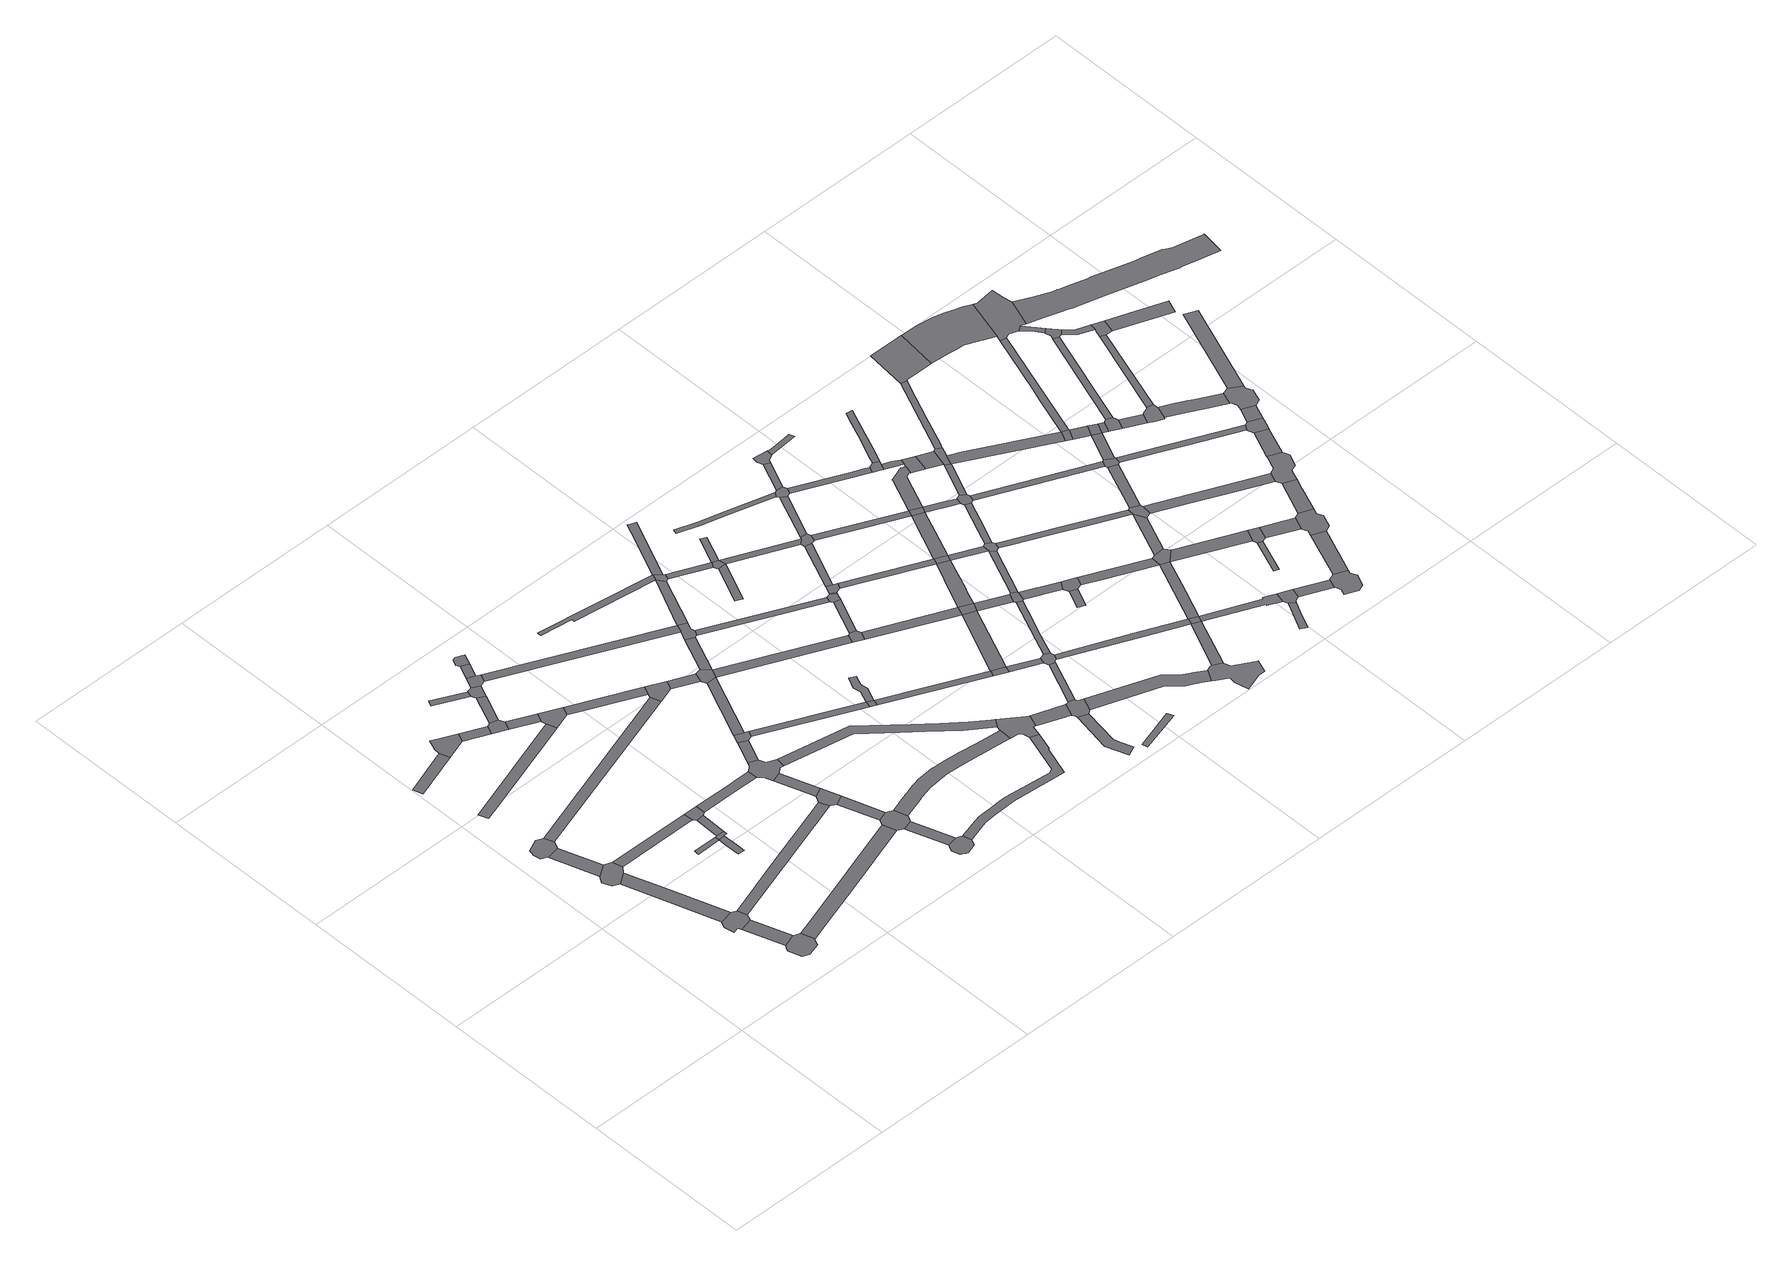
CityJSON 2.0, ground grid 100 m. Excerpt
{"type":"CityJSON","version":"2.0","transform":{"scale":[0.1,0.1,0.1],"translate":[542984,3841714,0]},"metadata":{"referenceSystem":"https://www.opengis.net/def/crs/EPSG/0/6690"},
"CityObjects":{
"road1":{"type":"Road","attributes":{"RoadStructureAttribute.sectionType":"1"},"geometry":[{"type":"MultiSurface","lod":"1","boundaries":[[[0,1,2,3]]]}]},
"road2":{"type":"Road","geometry":[{"type":"MultiSurface","lod":"1","boundaries":[[[4,5,6,7,8,9,10,11,1,0,12,13]]]}]},
"road3":{"type":"Road","geometry":[{"type":"MultiSurface","lod":"1","boundaries":[[[3,2,14,15,16,17,18,19,20]]]}]},
"road4":{"type":"Road","attributes":{"RoadStructureAttribute.sectionType":"1"},"geometry":[{"type":"MultiSurface","lod":"1","boundaries":[[[21,18,17,22,23,24]]]}]},
"road5":{"type":"Road","geometry":[{"type":"MultiSurface","lod":"1","boundaries":[[[24,23,25,26,27,28,29,30,31,32]]]}]},
"road6":{"type":"Road","attributes":{"RoadStructureAttribute.sectionType":"1"},"geometry":[{"type":"MultiSurface","lod":"1","boundaries":[[[30,29,33,34]]]}]},
"road7":{"type":"Road","geometry":[{"type":"MultiSurface","lod":"1","boundaries":[[[35,36,34,33,37,38,39,40,41,42,43,44,45,46,47,48]]]}]},
"road8":{"type":"Road","attributes":{"RoadStructureAttribute.sectionType":"1"},"geometry":[{"type":"MultiSurface","lod":"1","boundaries":[[[49,50,51,52]]]}]},
"road9":{"type":"Road","attributes":{"RoadStructureAttribute.sectionType":"1"},"geometry":[{"type":"MultiSurface","lod":"1","boundaries":[[[20,19,53,54]]]}]},
"road10":{"type":"Road","attributes":{"RoadStructureAttribute.sectionType":"1"},"geometry":[{"type":"MultiSurface","lod":"1","boundaries":[[[55,56,57,58,59,60,61,62]]]}]},
"road11":{"type":"Road","attributes":{"RoadStructureAttribute.sectionType":"1"},"geometry":[{"type":"MultiSurface","lod":"1","boundaries":[[[63,64,65,66,67,68]]]}]},
"road12":{"type":"Road","geometry":[{"type":"MultiSurface","lod":"1","boundaries":[[[69,70,71,72,73,49,52,74,75]]]}]},
"road13":{"type":"Road","geometry":[{"type":"MultiSurface","lod":"1","boundaries":[[[76,77,78,79,80,81,82,83,68]]]}]},
"road14":{"type":"Road","geometry":[{"type":"MultiSurface","lod":"1","boundaries":[[[84,63,68,83,85,86,87]]]}]},
"road15":{"type":"Road","attributes":{"RoadStructureAttribute.sectionType":"1"},"geometry":[{"type":"MultiSurface","lod":"1","boundaries":[[[88,89,32,31,90,91]]]}]},
"road16":{"type":"Road","attributes":{"RoadStructureAttribute.sectionType":"1"},"geometry":[{"type":"MultiSurface","lod":"1","boundaries":[[[92,93,48,47,94,95,96]]]}]},
"road17":{"type":"Road","attributes":{"RoadStructureAttribute.sectionType":"1"},"geometry":[{"type":"MultiSurface","lod":"1","boundaries":[[[75,74,97,98]]]}]},
"road18":{"type":"Road","attributes":{"RoadStructureAttribute.sectionType":"1"},"geometry":[{"type":"MultiSurface","lod":"1","boundaries":[[[99,100,101,84,87]]]}]},
"road19":{"type":"Road","geometry":[{"type":"MultiSurface","lod":"1","boundaries":[[[54,53,100,99,102,103]]]}]},
"road20":{"type":"Road","attributes":{"RoadStructureAttribute.sectionType":"1"},"geometry":[{"type":"MultiSurface","lod":"1","boundaries":[[[104,13,12,105]]]}]},
"road21":{"type":"Road","geometry":[{"type":"MultiSurface","lod":"1","boundaries":[[[106,98,97,107,108,109]]]}]},
"road22":{"type":"Road","geometry":[{"type":"MultiSurface","lod":"1","boundaries":[[[110,111,112,113,114,115]]]}]},
"road23":{"type":"Road","attributes":{"RoadStructureAttribute.sectionType":"1"},"geometry":[{"type":"MultiSurface","lod":"1","boundaries":[[[116,106,109,117]]]}]},
"road24":{"type":"Road","attributes":{"RoadStructureAttribute.sectionType":"1"},"geometry":[{"type":"MultiSurface","lod":"1","boundaries":[[[108,107,118,119]]]}]},
"road25":{"type":"Road","attributes":{"RoadStructureAttribute.sectionType":"1"},"geometry":[{"type":"MultiSurface","lod":"1","boundaries":[[[120,121,103,102,122,123,124]]]}]},
"road26":{"type":"Road","geometry":[{"type":"MultiSurface","lod":"1","boundaries":[[[125,126,115,114,116,117,127]]]}]},
"road27":{"type":"Road","geometry":[{"type":"MultiSurface","lod":"1","boundaries":[[[119,118,55,62,128,129]]]}]},
"road28":{"type":"Road","geometry":[{"type":"MultiSurface","lod":"1","boundaries":[[[130,125,127,131,132,133]]]}]},
"road29":{"type":"Road","attributes":{"RoadStructureAttribute.sectionType":"1"},"geometry":[{"type":"MultiSurface","lod":"1","boundaries":[[[134,130,133,135]]]}]},
"road30":{"type":"Road","geometry":[{"type":"MultiSurface","lod":"1","boundaries":[[[136,137,138,134,135,139]]]}]},
"road31":{"type":"Road","geometry":[{"type":"MultiSurface","lod":"1","boundaries":[[[140,141,88,91,142,143,144,145]]]}]},
"road32":{"type":"Road","attributes":{"RoadStructureAttribute.sectionType":"1"},"geometry":[{"type":"MultiSurface","lod":"1","boundaries":[[[146,147,148,149,141,140]]]}]},
"road33":{"type":"Road","attributes":{"RoadStructureAttribute.sectionType":"1"},"geometry":[{"type":"MultiSurface","lod":"1","boundaries":[[[145,144,150,151]]]}]},
"road34":{"type":"Road","geometry":[{"type":"MultiSurface","lod":"1","boundaries":[[[152,151,150,153,92,96,154,155,156,157,158,159]]]}]},
"road35":{"type":"Road","attributes":{"RoadStructureAttribute.sectionType":"1"},"geometry":[{"type":"MultiSurface","lod":"1","boundaries":[[[156,155,160,161]]]}]},
"road36":{"type":"Road","geometry":[{"type":"MultiSurface","lod":"1","boundaries":[[[162,163,161,160,164,165,166,167,168,169,170,171,172,173,174,175]]]}]},
"road37":{"type":"Road","geometry":[{"type":"MultiSurface","lod":"1","boundaries":[[[176,177,124,123,178,148,147,179,180,181,182,183,184,185,186,187]]]}]},
"road38":{"type":"Road","attributes":{"RoadStructureAttribute.sectionType":"1"},"geometry":[{"type":"MultiSurface","lod":"1","boundaries":[[[129,128,188,189]]]}]},
"road39":{"type":"Road","attributes":{"RoadStructureAttribute.sectionType":"1"},"geometry":[{"type":"MultiSurface","lod":"1","boundaries":[[[190,176,187,191]]]}]},
"road40":{"type":"Road","geometry":[{"type":"MultiSurface","lod":"1","boundaries":[[[192,190,191,193,194,195,196,197,198]]]}]},
"road41":{"type":"Road","geometry":[{"type":"MultiSurface","lod":"1","boundaries":[[[189,188,104,105,199,200]]]}]},
"road42":{"type":"Road","attributes":{"RoadStructureAttribute.sectionType":"1"},"geometry":[{"type":"MultiSurface","lod":"1","boundaries":[[[132,131,201,202]]]}]},
"road43":{"type":"Road","attributes":{"RoadStructureAttribute.sectionType":"1"},"geometry":[{"type":"MultiSurface","lod":"1","boundaries":[[[203,204,192,198]]]}]},
"road44":{"type":"Road","attributes":{"RoadStructureAttribute.sectionType":"1"},"geometry":[{"type":"MultiSurface","lod":"1","boundaries":[[[200,199,205,206]]]}]},
"road45":{"type":"Road","attributes":{"RoadStructureAttribute.sectionType":"1"},"geometry":[{"type":"MultiSurface","lod":"1","boundaries":[[[196,195,207,208]]]}]},
"road46":{"type":"Road","attributes":{"RoadStructureAttribute.sectionType":"1"},"geometry":[{"type":"MultiSurface","lod":"1","boundaries":[[[209,210,211,212,213,214,215,216,217,218,219,220,221,222,223,159,158,224,225,226,227,228,229,230,231,232,233,234,235,236,237,238]]]}]},
"road47":{"type":"Road","geometry":[{"type":"MultiSurface","lod":"1","boundaries":[[[239,206,205,204,203,240]]]}]},
"road48":{"type":"Road","attributes":{"RoadStructureAttribute.sectionType":"1"},"geometry":[{"type":"MultiSurface","lod":"1","boundaries":[[[241,242,243,244,245,183,182,246,247,248,249,250,251,252,253]]]}]},
"road49":{"type":"Road","attributes":{"RoadStructureAttribute.sectionType":"1"},"geometry":[{"type":"MultiSurface","lod":"1","boundaries":[[[254,255,256,257,258,259,260,261,262,263,264,265,175,174,266,267,268,269,270,271,272,273,274,275,276]]]}]},
"road50":{"type":"Road","attributes":{"RoadStructureAttribute.sectionType":"1"},"geometry":[{"type":"MultiSurface","lod":"1","boundaries":[[[277,239,240,278]]]}]},
"road51":{"type":"Road","attributes":{"RoadStructureAttribute.sectionType":"1"},"geometry":[{"type":"MultiSurface","lod":"1","boundaries":[[[279,280,281,282,283,284,285,286]]]}]},
"road52":{"type":"Road","geometry":[{"type":"MultiSurface","lod":"1","boundaries":[[[202,201,277,278,287,288,289,290,291]]]}]},
"road53":{"type":"Road","geometry":[{"type":"MultiSurface","lod":"1","boundaries":[[[208,207,292,293]]]}]},
"road54":{"type":"Road","geometry":[{"type":"MultiSurface","lod":"1","boundaries":[[[294,295,296,297,298,299,208,293]]]}]},
"road55":{"type":"Road","attributes":{"RoadStructureAttribute.sectionType":"1"},"geometry":[{"type":"MultiSurface","lod":"1","boundaries":[[[240,203,300,301]]]}]},
"road56":{"type":"Road","attributes":{"RoadStructureAttribute.sectionType":"1"},"geometry":[{"type":"MultiSurface","lod":"1","boundaries":[[[285,202,291,302]]]}]},
"road57":{"type":"Road","geometry":[{"type":"MultiSurface","lod":"1","boundaries":[[[303,253,252,238,237,304,305,306,254,276,307,308,309,310]]]}]},
"road58":{"type":"Road","attributes":{"RoadStructureAttribute.sectionType":"1"},"geometry":[{"type":"MultiSurface","lod":"1","boundaries":[[[311,293,292,312,313,314]]]}]},
"road59":{"type":"Road","geometry":[{"type":"MultiSurface","lod":"1","boundaries":[[[286,285,302,315,316,317,318]]]}]},
"road60":{"type":"Road","attributes":{"RoadStructureAttribute.sectionType":"1"},"geometry":[{"type":"MultiSurface","lod":"1","boundaries":[[[289,288,319,320]]]}]},
"road61":{"type":"Road","attributes":{"RoadStructureAttribute.sectionType":"1"},"geometry":[{"type":"MultiSurface","lod":"1","boundaries":[[[321,310,309,322,323,324,325]]]}]},
"road62":{"type":"Road","attributes":{"RoadStructureAttribute.sectionType":"1"},"geometry":[{"type":"MultiSurface","lod":"1","boundaries":[[[326,327,328,329,330,331,332,333]]]}]},
"road63":{"type":"Road","geometry":[{"type":"MultiSurface","lod":"1","boundaries":[[[334,335,301,300,336,337,338,339]]]}]},
"road64":{"type":"Road","attributes":{"RoadStructureAttribute.sectionType":"1"},"geometry":[{"type":"MultiSurface","lod":"1","boundaries":[[[340,317,316,341,342]]]}]},
"road65":{"type":"Road","attributes":{"RoadStructureAttribute.sectionType":"1"},"geometry":[{"type":"MultiSurface","lod":"1","boundaries":[[[343,344,345,346]]]}]},
"road66":{"type":"Road","attributes":{"RoadStructureAttribute.sectionType":"1"},"geometry":[{"type":"MultiSurface","lod":"1","boundaries":[[[347,348,349,286,318,350,351]]]}]},
"road67":{"type":"Road","attributes":{"RoadStructureAttribute.sectionType":"1"},"geometry":[{"type":"MultiSurface","lod":"1","boundaries":[[[352,334,339,353]]]}]},
"road68":{"type":"Road","geometry":[{"type":"MultiSurface","lod":"1","boundaries":[[[354,355,325,324,356,357,326,333,358,359,360,361,362,363]]]}]},
"road69":{"type":"Road","geometry":[{"type":"MultiSurface","lod":"1","boundaries":[[[342,341,343,346,364]]]}]},
"road70":{"type":"Road","geometry":[{"type":"MultiSurface","lod":"1","boundaries":[[[314,313,365,366]]]}]},
"road71":{"type":"Road","attributes":{"RoadStructureAttribute.sectionType":"1"},"geometry":[{"type":"MultiSurface","lod":"1","boundaries":[[[367,368,369,370,371,372]]]}]},
"road72":{"type":"Road","geometry":[{"type":"MultiSurface","lod":"1","boundaries":[[[373,374,342,364]]]}]},
"road73":{"type":"Road","geometry":[{"type":"MultiSurface","lod":"1","boundaries":[[[375,376,320,319,377,378,352,353,379,380]]]}]},
"road74":{"type":"Road","attributes":{"RoadStructureAttribute.sectionType":"1"},"geometry":[{"type":"MultiSurface","lod":"1","boundaries":[[[381,375,380,382]]]}]},
"road75":{"type":"Road","attributes":{"RoadStructureAttribute.sectionType":"1"},"geometry":[{"type":"MultiSurface","lod":"1","boundaries":[[[337,336,383,384]]]}]},
"road76":{"type":"Road","attributes":{"RoadStructureAttribute.sectionType":"1"},"geometry":[{"type":"MultiSurface","lod":"1","boundaries":[[[385,354,363,386,387]]]}]},
"road77":{"type":"Road","attributes":{"RoadStructureAttribute.sectionType":"1"},"geometry":[{"type":"MultiSurface","lod":"1","boundaries":[[[366,365,388,389]]]}]},
"road78":{"type":"Road","geometry":[{"type":"MultiSurface","lod":"1","boundaries":[[[390,391,392,381,382,393,394,395]]]}]},
"road79":{"type":"Road","attributes":{"RoadStructureAttribute.sectionType":"1"},"geometry":[{"type":"MultiSurface","lod":"1","boundaries":[[[383,396,314,366,397,398]]]}]},
"road80":{"type":"Road","attributes":{"RoadStructureAttribute.sectionType":"1"},"geometry":[{"type":"MultiSurface","lod":"1","boundaries":[[[364,346,399,400]]]}]},
"road81":{"type":"Road","geometry":[{"type":"MultiSurface","lod":"1","boundaries":[[[401,389,388,385,387,402,403,404,405,406]]]}]},
"road82":{"type":"Road","attributes":{"RoadStructureAttribute.sectionType":"1"},"geometry":[{"type":"MultiSurface","lod":"1","boundaries":[[[407,390,395,408]]]}]},
"road83":{"type":"Road","attributes":{"RoadStructureAttribute.sectionType":"1"},"geometry":[{"type":"MultiSurface","lod":"1","boundaries":[[[409,410,411,412,360,359,413,414,415,416,417,418,419]]]}]},
"road84":{"type":"Road","geometry":[{"type":"MultiSurface","lod":"1","boundaries":[[[384,383,398,420]]]}]},
"road85":{"type":"Road","attributes":{"RoadStructureAttribute.sectionType":"1"},"geometry":[{"type":"MultiSurface","lod":"1","boundaries":[[[421,422,423,424,425,426,427,428]]]}]},
"road86":{"type":"Road","attributes":{"RoadStructureAttribute.sectionType":"1"},"geometry":[{"type":"MultiSurface","lod":"1","boundaries":[[[394,393,429,430,431]]]}]},
"road87":{"type":"Road","geometry":[{"type":"MultiSurface","lod":"1","boundaries":[[[432,400,399,433,434,407,408,435,436,437,438,439,440,441]]]}]},
"road88":{"type":"Road","attributes":{"RoadStructureAttribute.sectionType":"1"},"geometry":[{"type":"MultiSurface","lod":"1","boundaries":[[[442,443,401,406,444,445,446]]]}]},
"road89":{"type":"Road","attributes":{"RoadStructureAttribute.sectionType":"1"},"geometry":[{"type":"MultiSurface","lod":"1","boundaries":[[[420,398,447,448,449]]]}]},
"road90":{"type":"Road","attributes":{"RoadStructureAttribute.sectionType":"1"},"geometry":[{"type":"MultiSurface","lod":"1","boundaries":[[[450,451,452,384,420,453,454,455,456]]]}]},
"road91":{"type":"Road","attributes":{"RoadStructureAttribute.sectionType":"1"},"geometry":[{"type":"MultiSurface","lod":"1","boundaries":[[[457,458,432,441,459,460]]]}]},
"road92":{"type":"Road","attributes":{"RoadStructureAttribute.sectionType":"1"},"geometry":[{"type":"MultiSurface","lod":"1","boundaries":[[[461,462,404,403,463,464,465]]]}]},
"road93":{"type":"Road","geometry":[{"type":"MultiSurface","lod":"1","boundaries":[[[466,467,449,448,468,442,446,469,470,471]]]}]},
"road94":{"type":"Road","geometry":[{"type":"MultiSurface","lod":"1","boundaries":[[[431,430,450,456,472]]]}]},
"road95":{"type":"Road","attributes":{"RoadStructureAttribute.sectionType":"1"},"geometry":[{"type":"MultiSurface","lod":"1","boundaries":[[[473,438,437,474,475,476]]]}]},
"road96":{"type":"Road","geometry":[{"type":"MultiSurface","lod":"1","boundaries":[[[477,478,479,419,418,480,481,482,483,484,485,486,487,488,489,490]]]}]},
"road97":{"type":"Road","geometry":[{"type":"MultiSurface","lod":"1","boundaries":[[[491,428,427,457,460,492,493,494,495]]]}]},
"road98":{"type":"Road","attributes":{"RoadStructureAttribute.sectionType":"1"},"geometry":[{"type":"MultiSurface","lod":"1","boundaries":[[[470,469,496,497]]]}]},
"road99":{"type":"Road","attributes":{"RoadStructureAttribute.sectionType":"1"},"geometry":[{"type":"MultiSurface","lod":"1","boundaries":[[[498,466,471,499]]]}]},
"road100":{"type":"Road","geometry":[{"type":"MultiSurface","lod":"1","boundaries":[[[500,501,502,503,504]]]}]},
"road101":{"type":"Road","attributes":{"RoadStructureAttribute.sectionType":"1"},"geometry":[{"type":"MultiSurface","lod":"1","boundaries":[[[472,456,498,505]]]}]},
"road102":{"type":"Road","attributes":{"RoadStructureAttribute.sectionType":"1"},"geometry":[{"type":"MultiSurface","lod":"1","boundaries":[[[506,491,495,507]]]}]},
"road103":{"type":"Road","attributes":{"RoadStructureAttribute.sectionType":"1"},"geometry":[{"type":"MultiSurface","lod":"1","boundaries":[[[508,431,472,509,510]]]}]},
"road104":{"type":"Road","attributes":{"RoadStructureAttribute.sectionType":"1"},"geometry":[{"type":"MultiSurface","lod":"1","boundaries":[[[464,477,490,511]]]}]},
"road105":{"type":"Road","geometry":[{"type":"MultiSurface","lod":"1","boundaries":[[[497,496,500,504,512,513]]]}]},
"road106":{"type":"Road","geometry":[{"type":"MultiSurface","lod":"1","boundaries":[[[514,515,516,517,506,507,518,519,520,521,522]]]}]},
"road107":{"type":"Road","geometry":[{"type":"MultiSurface","lod":"1","boundaries":[[[523,505,498,499,524,525,526]]]}]},
"road108":{"type":"Road","attributes":{"RoadStructureAttribute.sectionType":"1"},"geometry":[{"type":"MultiSurface","lod":"1","boundaries":[[[527,528,493,492,529,530]]]}]},
"road109":{"type":"Road","geometry":[{"type":"MultiSurface","lod":"1","boundaries":[[[476,475,531,508,510,532]]]}]},
"road110":{"type":"Road","geometry":[{"type":"MultiSurface","lod":"1","boundaries":[[[465,464,511,533]]]}]},
"road111":{"type":"Road","attributes":{"RoadStructureAttribute.sectionType":"1"},"geometry":[{"type":"MultiSurface","lod":"1","boundaries":[[[534,535,536,523,526,537,538]]]}]},
"road112":{"type":"Road","attributes":{"RoadStructureAttribute.sectionType":"1"},"geometry":[{"type":"MultiSurface","lod":"1","boundaries":[[[539,540,541,522,521,542,543]]]}]},
"road113":{"type":"Road","attributes":{"RoadStructureAttribute.sectionType":"1"},"geometry":[{"type":"MultiSurface","lod":"1","boundaries":[[[544,545,532,510,546,547,548]]]}]},
"road114":{"type":"Road","attributes":{"RoadStructureAttribute.sectionType":"1"},"geometry":[{"type":"MultiSurface","lod":"1","boundaries":[[[513,512,549,550,551,552]]]}]},
"road115":{"type":"Road","attributes":{"RoadStructureAttribute.sectionType":"1"},"geometry":[{"type":"MultiSurface","lod":"1","boundaries":[[[553,554,555,556,476,532,557,558,559,560]]]}]},
"road116":{"type":"Road","attributes":{"RoadStructureAttribute.sectionType":"1"},"geometry":[{"type":"MultiSurface","lod":"1","boundaries":[[[551,561,465,533,562,563,564,565]]]}]},
"road117":{"type":"Road","geometry":[{"type":"MultiSurface","lod":"1","boundaries":[[[566,530,529,567,568,569]]]}]},
"road118":{"type":"Road","attributes":{"RoadStructureAttribute.sectionType":"1"},"geometry":[{"type":"MultiSurface","lod":"1","boundaries":[[[511,570,571,572,573,574,575,576,577,533]]]}]},
"road119":{"type":"Road","geometry":[{"type":"MultiSurface","lod":"1","boundaries":[[[578,579,580,548,547,581,582,534,538,583,584,585,586,587,588,589]]]}]},
"road120":{"type":"Road","attributes":{"RoadStructureAttribute.sectionType":"1"},"geometry":[{"type":"MultiSurface","lod":"1","boundaries":[[[590,568,567,591,592,593]]]}]},
"road121":{"type":"Road","attributes":{"RoadStructureAttribute.sectionType":"1"},"geometry":[{"type":"MultiSurface","lod":"1","boundaries":[[[594,595,525,524,596,597,598,599,600,601]]]}]},
"road122":{"type":"Road","geometry":[{"type":"MultiSurface","lod":"1","boundaries":[[[593,592,560,559,602,603]]]}]},
"road123":{"type":"Road","geometry":[{"type":"MultiSurface","lod":"1","boundaries":[[[604,605,606,607,608,609]]]}]},
"road124":{"type":"Road","attributes":{"RoadStructureAttribute.sectionType":"1"},"geometry":[{"type":"MultiSurface","lod":"1","boundaries":[[[610,578,589,611,612]]]}]},
"road125":{"type":"Road","geometry":[{"type":"MultiSurface","lod":"1","boundaries":[[[613,614,615,552,551,565,616]]]}]},
"road126":{"type":"Road","attributes":{"RoadStructureAttribute.sectionType":"1"},"geometry":[{"type":"MultiSurface","lod":"1","boundaries":[[[617,618,619,620,621,566,569,622,623,624,625]]]}]},
"road127":{"type":"Road","attributes":{"RoadStructureAttribute.sectionType":"1"},"geometry":[{"type":"MultiSurface","lod":"1","boundaries":[[[603,602,626,627]]]}]},
"road128":{"type":"Road","geometry":[{"type":"MultiSurface","lod":"1","boundaries":[[[628,574,573,604,609,629,630,631]]]}]},
"road129":{"type":"Road","geometry":[{"type":"MultiSurface","lod":"1","boundaries":[[[632,633,627,626,610,612,634,635,636]]]}]},
"road130":{"type":"Road","attributes":{"RoadStructureAttribute.sectionType":"1"},"geometry":[{"type":"MultiSurface","lod":"1","boundaries":[[[600,615,614,637]]]}]},
"road131":{"type":"Road","attributes":{"RoadStructureAttribute.sectionType":"1"},"geometry":[{"type":"MultiSurface","lod":"1","boundaries":[[[586,585,638,639,640]]]}]},
"road132":{"type":"Road","attributes":{"RoadStructureAttribute.sectionType":"1"},"geometry":[{"type":"MultiSurface","lod":"1","boundaries":[[[631,630,641,642]]]}]},
"road133":{"type":"Road","attributes":{"RoadStructureAttribute.sectionType":"1"},"geometry":[{"type":"MultiSurface","lod":"1","boundaries":[[[643,644,645,616,565,646,647,648]]]}]},
"road134":{"type":"Road","geometry":[{"type":"MultiSurface","lod":"1","boundaries":[[[649,650,601,600,637,651,652,653,654,655]]]}]},
"road135":{"type":"Road","geometry":[{"type":"MultiSurface","lod":"1","boundaries":[[[656,657,658,659]]]}]},
"road136":{"type":"Road","attributes":{"RoadStructureAttribute.sectionType":"1"},"geometry":[{"type":"MultiSurface","lod":"1","boundaries":[[[660,661,662,632,636,663,664,665,666,667,668]]]}]},
"road137":{"type":"Road","attributes":{"RoadStructureAttribute.sectionType":"1"},"geometry":[{"type":"MultiSurface","lod":"1","boundaries":[[[669,670,671,634,612,672,673,674,675]]]}]},
"road138":{"type":"Road","geometry":[{"type":"MultiSurface","lod":"1","boundaries":[[[676,677,642,641,678,679,680,681,682,683,684,685,686,687,688,689,690]]]}]},
"road139":{"type":"Road","attributes":{"RoadStructureAttribute.sectionType":"1"},"geometry":[{"type":"MultiSurface","lod":"1","boundaries":[[[691,649,655,692]]]}]},
"road140":{"type":"Road","geometry":[{"type":"MultiSurface","lod":"1","boundaries":[[[648,647,656,659,693,694]]]}]},
"road141":{"type":"Road","attributes":{"RoadStructureAttribute.sectionType":"1"},"geometry":[{"type":"MultiSurface","lod":"1","boundaries":[[[695,676,690,696]]]}]},
"road142":{"type":"Road","geometry":[{"type":"MultiSurface","lod":"1","boundaries":[[[697,698,640,639,699,691,692,700,701,702,703]]]}]},
"road143":{"type":"Road","attributes":{"RoadStructureAttribute.sectionType":"1"},"geometry":[{"type":"MultiSurface","lod":"1","boundaries":[[[694,693,704,705]]]}]},
"road144":{"type":"Road","attributes":{"RoadStructureAttribute.sectionType":"1"},"geometry":[{"type":"MultiSurface","lod":"1","boundaries":[[[654,653,706,707,708,709,710]]]}]},
"road145":{"type":"Road","geometry":[{"type":"MultiSurface","lod":"1","boundaries":[[[675,674,711,712,713]]]}]},
"road146":{"type":"Road","attributes":{"RoadStructureAttribute.sectionType":"1"},"geometry":[{"type":"MultiSurface","lod":"1","boundaries":[[[714,697,703,715]]]}]},
"road147":{"type":"Road","attributes":{"RoadStructureAttribute.sectionType":"1"},"geometry":[{"type":"MultiSurface","lod":"1","boundaries":[[[712,711,714,716]]]}]},
"road148":{"type":"Road","geometry":[{"type":"MultiSurface","lod":"1","boundaries":[[[717,705,704,718,719,720,695,696,721,722,723,724,725]]]}]},
"road149":{"type":"Road","geometry":[{"type":"MultiSurface","lod":"1","boundaries":[[[726,727,660,668,728,729,730,731,732]]]}]},
"road150":{"type":"Road","geometry":[{"type":"MultiSurface","lod":"1","boundaries":[[[716,714,715,733]]]}]},
"road151":{"type":"Road","attributes":{"RoadStructureAttribute.sectionType":"1"},"geometry":[{"type":"MultiSurface","lod":"1","boundaries":[[[733,715,734,735]]]}]},
"road152":{"type":"Road","geometry":[{"type":"MultiSurface","lod":"1","boundaries":[[[736,737,735,734,738,739,740,741,742,743]]]}]},
"road153":{"type":"Road","attributes":{"RoadStructureAttribute.sectionType":"1"},"geometry":[{"type":"MultiSurface","lod":"1","boundaries":[[[744,745,717,725,746,747,748]]]}]},
"road154":{"type":"Road","attributes":{"RoadStructureAttribute.sectionType":"1"},"geometry":[{"type":"MultiSurface","lod":"1","boundaries":[[[702,701,749,750,751]]]}]},
"road155":{"type":"Road","attributes":{"RoadStructureAttribute.sectionType":"1"},"geometry":[{"type":"MultiSurface","lod":"1","boundaries":[[[752,753,754,675,713,755,756]]]}]},
"road156":{"type":"Road","attributes":{"RoadStructureAttribute.sectionType":"1"},"geometry":[{"type":"MultiSurface","lod":"1","boundaries":[[[741,740,757,758]]]}]},
"road157":{"type":"Road","geometry":[{"type":"MultiSurface","lod":"1","boundaries":[[[759,760,761,762,710,709,744,748,763,764,765,766,767,768,769]]]}]},
"road158":{"type":"Road","geometry":[{"type":"MultiSurface","lod":"1","boundaries":[[[770,771,772,758,757,773,774,775,776,777,778]]]}]},
"road159":{"type":"Road","attributes":{"RoadStructureAttribute.sectionType":"1"},"geometry":[{"type":"MultiSurface","lod":"1","boundaries":[[[779,780,781,782,783,784,785,786,787,788,789,732,731,790,791,792,793,794,795,796,797,798,799,800,801]]]}]},
"road160":{"type":"Road","attributes":{"RoadStructureAttribute.sectionType":"1"},"geometry":[{"type":"MultiSurface","lod":"1","boundaries":[[[802,736,743,803]]]}]},
"road161":{"type":"Road","attributes":{"RoadStructureAttribute.sectionType":"1"},"geometry":[{"type":"MultiSurface","lod":"1","boundaries":[[[804,759,769,805]]]}]},
"road162":{"type":"Road","attributes":{"RoadStructureAttribute.sectionType":"1"},"geometry":[{"type":"MultiSurface","lod":"1","boundaries":[[[806,807,808,776,775,809,810,811,812]]]}]},
"road163":{"type":"Road","geometry":[{"type":"MultiSurface","lod":"1","boundaries":[[[813,814,751,750,815,816,804,805,817,818]]]}]},
"road164":{"type":"Road","attributes":{"RoadStructureAttribute.sectionType":"1"},"geometry":[{"type":"MultiSurface","lod":"1","boundaries":[[[819,820,770,778,821,822]]]}]},
"road165":{"type":"Road","attributes":{"RoadStructureAttribute.sectionType":"1"},"geometry":[{"type":"MultiSurface","lod":"1","boundaries":[[[823,824,825,826,827]]]}]},
"road166":{"type":"Road","geometry":[{"type":"MultiSurface","lod":"1","boundaries":[[[828,829,801,800,752,756,830,831,824,823,832,833,834,835]]]}]},
"road167":{"type":"Road","attributes":{"RoadStructureAttribute.sectionType":"1"},"geometry":[{"type":"MultiSurface","lod":"1","boundaries":[[[836,813,818,837]]]}]},
"road168":{"type":"Road","geometry":[{"type":"MultiSurface","lod":"1","boundaries":[[[838,839,840,827,826,841,842,843,802,803,844,845,846,847]]]}]},
"road169":{"type":"Road","geometry":[{"type":"MultiSurface","lod":"1","boundaries":[[[848,812,811,849,850,851,836,837,852,853,854,855,856,857]]]}]},
"road170":{"type":"Road","attributes":{"RoadStructureAttribute.sectionType":"1"},"geometry":[{"type":"MultiSurface","lod":"1","boundaries":[[[858,847,846,859,860,861,862,863]]]}]},
"road171":{"type":"Road","geometry":[{"type":"MultiSurface","lod":"1","boundaries":[[[863,862,864,819,822,865,866]]]}]},
"road172":{"type":"Road","attributes":{"RoadStructureAttribute.sectionType":"1"},"geometry":[{"type":"MultiSurface","lod":"1","boundaries":[[[867,848,857,868]]]}]},
"road173":{"type":"Road","attributes":{"RoadStructureAttribute.sectionType":"1"},"geometry":[{"type":"MultiSurface","lod":"1","boundaries":[[[869,866,865,870,871]]]}]},
"road174":{"type":"Road","attributes":{"RoadStructureAttribute.sectionType":"1"},"geometry":[{"type":"MultiSurface","lod":"1","boundaries":[[[872,873,874,875,876,877,878,879,880,881,882,883,884,885,886,834,833,887,888,889,890,891,892,893,894,895,896,897,898,899,900,901]]]}]}
},
"vertices":[
[238,1561,0],[161,1546,0],[250,1274,0],[318,1320,0],
[199,1678,0],[126,1645,0],[123,1631,0],[118,1609,0],[126,1567,0],[152,1556,0],[156,1554,0],[158,1554,0],[257,1605,0],[235,1660,0],
[238,1255,0],[226,1235,0],[249,1184,0],[285,1166,0],[353,1212,0],[379,1246,0],[363,1301,0],
[435,965,0],[351,964,0],[462,625,0],[541,643,0],
[443,587,0],[456,528,0],[481,536,0],[492,532,0],[498,518,0],[574,537,0],[588,572,0],[571,628,0],
[574,285,0],[648,311,0],
[685,295,0],[662,305,0],[568,274,0],[555,249,0],[580,172,0],[609,161,0],[616,158,0],[616,156,0],[692,179,0],[692,180,0],[696,190,0],[708,216,0],[711,217,0],[688,294,0],
[282,2452,0],[7,2358,0],[25,2302,0],[301,2395,0],
[856,1245,0],[856,1300,0],
[807,2235,0],[118,2005,0],[138,1950,0],[289,2000,0],[331,2014,0],[378,2029,0],[425,2045,0],[826,2178,0],
[854,1079,0],[713,1078,0],[712,1063,0],[711,1048,0],[712,1048,0],[854,1050,0],
[386,2512,0],[308,2547,0],[294,2514,0],[294,2513,0],[285,2494,0],[421,2435,0],[444,2487,0],
[854,995,0],[854,969,0],[855,925,0],[855,912,0],[875,912,0],[895,912,0],[894,970,0],[893,1054,0],
[868,1079,0],[893,1057,0],[913,1057,0],[914,1079,0],
[1396,902,0],[933,751,0],[950,691,0],[1417,846,0],
[1510,567,0],[820,337,0],[845,261,0],[1103,346,0],[1534,490,0],
[562,2372,0],[586,2424,0],
[917,1230,0],[874,1227,0],[868,1085,0],
[937,1244,0],[937,1300,0],
[1309,2015,0],[1328,1957,0],
[608,2432,0],[646,2335,0],[669,2387,0],[656,2421,0],
[501,2758,0],[493,2740,0],[485,2723,0],[671,2635,0],[673,2635,0],[685,2670,0],
[686,2608,0],[728,2581,0],
[801,2266,0],[824,2317,0],
[1214,1299,0],[1161,1299,0],[1160,1244,0],[1296,1243,0],[1293,1298,0],
[716,2676,0],[687,2670,0],[761,2656,0],
[926,2212,0],[948,2262,0],
[745,2741,0],[794,2664,0],[815,2711,0],[791,2721,0],
[782,2823,0],[828,2803,0],
[810,2887,0],[788,2881,0],[773,2845,0],[856,2867,0],
[1471,965,0],[1415,939,0],[1430,840,0],[1439,836,0],[1450,830,0],[1506,856,0],
[1467,975,0],[1397,1185,0],[1339,1165,0],[1404,975,0],
[1526,602,0],[1582,623,0],
[1595,616,0],[1520,589,0],[1558,478,0],[1570,472,0],[1628,491,0],[1634,502,0],[1646,528,0],[1621,603,0],
[1649,237,0],[1708,251,0],
[1724,244,0],[1720,246,0],[1643,224,0],[1639,216,0],[1631,198,0],[1645,150,0],[1665,140,0],[1671,137,0],[1683,131,0],[1741,150,0],[1747,164,0],[1748,168,0],[1755,185,0],[1742,236,0],
[1336,1347,0],[1324,1321,0],[1322,1214,0],[1404,1192,0],[1417,1205,0],[1424,1212,0],[1448,1208,0],[1457,1262,0],[1403,1287,0],[1400,1295,0],[1392,1309,0],[1385,1325,0],
[1316,2038,0],[1338,2088,0],
[1396,1482,0],[1446,1459,0],
[1420,1535,0],[1470,1466,0],[1474,1468,0],[1476,1469,0],[1492,1503,0],[1481,1508,0],[1470,1513,0],
[1423,1988,0],[1446,2040,0],
[1740,2244,0],[1759,2290,0],
[1640,1893,0],[1580,1891,0],
[1567,1925,0],[1584,1978,0],
[2044,1213,0],[2056,1250,0],
[2395,648,0],[2248,662,0],[2139,674,0],[2069,681,0],[2020,685,0],[2015,685,0],[1983,686,0],[1963,686,0],[1946,686,0],[1904,682,0],[1866,677,0],[1831,670,0],[1808,664,0],[1768,651,0],[1720,635,0],[1768,567,0],[1787,573,0],[1792,575,0],[1818,583,0],[1866,593,0],[1909,599,0],[1941,602,0],[1993,605,0],[2018,605,0],[2020,605,0],[2041,604,0],[2112,597,0],[2288,580,0],[2392,571,0],[2395,649,0],
[1624,1987,0],[1664,1943,0],
[2416,730,0],[2323,797,0],[2217,888,0],[2108,982,0],[1881,1185,0],[1854,1134,0],[2027,981,0],[2123,898,0],[2264,773,0],[2283,758,0],[2383,686,0],[2400,674,0],[2430,720,0],
[2464,509,0],[2406,323,0],[2390,275,0],[2362,260,0],[2093,287,0],[2077,288,0],[2043,288,0],[2005,285,0],[1922,280,0],[1895,278,0],[1869,272,0],[1856,269,0],[1844,212,0],[1891,226,0],[1968,233,0],[2046,237,0],[2083,237,0],[2115,236,0],[2277,223,0],[2418,213,0],[2475,386,0],[2481,387,0],[2514,493,0],
[1715,2190,0],[1764,2168,0],
[1224,2730,0],[1223,2717,0],[1222,2705,0],[1412,2679,0],[1410,2664,0],[1897,2596,0],[1903,2595,0],[1917,2630,0],
[1776,2174,0],[1780,2172,0],[1794,2204,0],[1789,2227,0],[1808,2268,0],
[2081,1197,0],[2092,1234,0],
[2127,1314,0],[2122,1360,0],[2148,1416,0],[2112,1433,0],[2080,1367,0],[2086,1320,0],
[2297,1602,0],[2319,1651,0],
[1935,2552,0],
[2559,628,0],[2444,566,0],[2456,552,0],[2460,546,0],[2531,551,0],[2536,550,0],[2544,547,0],[2572,619,0],
[2644,987,0],[2550,986,0],[2637,949,0],[2652,983,0],
[1951,2557,0],[1953,2557,0],[1963,2590,0],[1957,2600,0],
[2418,1887,0],[2427,1920,0],
[2699,574,0],[2698,489,0],[2701,488,0],[2724,479,0],[2756,553,0],
[2734,447,0],[2690,208,0],[2735,78,0],[2790,105,0],[2764,180,0],[2756,204,0],[2754,209,0],[2792,426,0],
[2334,1659,0],[2331,1654,0],[2358,1575,0],[2380,1624,0],[2371,1647,0],[2371,1649,0],
[1965,2589,0],[2171,2463,0],[2191,2493,0],
[2184,2436,0],[2084,2218,0],[2125,2199,0],[2233,2436,0],
[2072,2975,0],[2049,2922,0],[2006,2827,0],[2100,2916,0],[2118,2955,0],
[2428,1869,0],[2467,1861,0],
[2778,560,0],[2776,556,0],[2729,471,0],[2736,458,0],[2803,435,0],[2816,445,0],[2848,521,0],[2814,533,0],[2813,545,0],[2813,549,0],
[2225,2478,0],
[2714,915,0],[2725,950,0],
[3085,126,0],[3087,127,0],[3079,144,0],[3072,162,0],[2832,89,0],[2841,57,0],
[2296,2638,0],[2263,2654,0],
[2454,1924,0],[2433,1921,0],[2422,1885,0],[2423,1881,0],[2476,1883,0],[2485,1903,0],
[2458,1933,0],[2489,1912,0],
[2826,1367,0],[2846,1418,0],
[2889,812,0],[2874,688,0],[2924,804,0],
[2881,842,0],[2891,876,0],
[2478,1979,0],[2468,1955,0],[2464,1946,0],[2520,1921,0],[2535,1954,0],[2512,1964,0],
[2654,987,0],[2727,954,0],[2896,1336,0],
[2596,2279,0],[2625,2307,0],
[2923,886,0],[2927,810,0],[2943,815,0],[2958,847,0],[2951,866,0],[2952,870,0],
[2602,2256,0],[2639,2247,0],
[3368,278,0],[3348,290,0],[3322,304,0],[3241,379,0],[3199,308,0],[3274,240,0],[3325,212,0],[3328,210,0],[3349,199,0],[3389,175,0],[3429,242,0],
[2922,1384,0],
[2487,2706,0],[2341,2746,0],[2215,2789,0],[2206,2762,0],[2333,2719,0],[2479,2679,0],[2740,2609,0],[2759,2633,0],
[2662,1858,0],[2985,1715,0],[2999,1748,0],
[2629,2314,0],[2596,2277,0],[2601,2257,0],[2641,2247,0],[2662,2252,0],[2664,2253,0],[2675,2289,0],[2674,2291,0],[2670,2311,0],[2669,2313,0],
[3078,1244,0],[2968,990,0],[3003,991,0],[3075,1150,0],[3111,1231,0],
[2898,1335,0],[3072,1257,0],[3095,1307,0],
[2984,1714,0],[2886,1503,0],[2852,1430,0],[2927,1396,0],[2959,1471,0],[2965,1484,0],[3051,1686,0],
[2751,2589,0],[2749,2584,0],[2784,2570,0],[2784,2571,0],
[3344,686,0],[3146,768,0],[3344,644,0],[3598,535,0],[3612,569,0],
[3106,1311,0],[3104,1310,0],[3078,1245,0],[3120,1236,0],[3137,1290,0],[3138,1293,0],
[3066,1719,0],
[3146,2081,0],[2894,2151,0],[3130,2046,0],[3146,2082,0],
[3467,253,0],[3462,252,0],[3430,243,0],[3410,163,0],[3474,126,0],[3468,87,0],[3486,6,0],[3591,40,0],[3628,41,0],[3657,116,0],[3647,121,0],[3534,185,0],[3521,222,0],[3522,225,0],
[2773,2637,0],[2808,2578,0],[2823,2612,0],[2814,2634,0],[2814,2635,0],
[3311,1152,0],[3339,1198,0],
[3234,1603,0],[3260,1572,0],
[3323,1120,0],[3273,1011,0],[3293,1002,0],[3314,992,0],[3364,1102,0],
[3236,1643,0],
[2854,2815,0],[2888,2799,0],
[3133,2045,0],[3136,1881,0],[3194,2017,0],
[3647,514,0],
[3397,1113,0],[3419,1163,0],
[2847,2882,0],[2842,2847,0],[2843,2845,0],[2853,2816,0],[2896,2817,0],[2898,2818,0],[2929,2834,0],[2932,2835,0],[2935,2871,0],
[3255,1650,0],[3281,1584,0],[3293,1617,0],[3287,1634,0],
[3187,2450,0],[3127,2477,0],[3204,2403,0],[3219,2436,0],
[3132,2046,0],[3212,2051,0],
[3663,548,0],
[3375,1918,0],[3332,1826,0],[3318,1793,0],[3333,1738,0],[3407,1907,0],
[3092,2881,0],[3058,2878,0],[2956,2868,0],[3061,2847,0],[3102,2851,0],
[3331,2000,0],[3216,2049,0],[3331,1957,0],[3368,1940,0],[3376,1977,0],
[3514,1060,0],[3652,997,0],[3776,945,0],[3780,1002,0],
[3331,2326,0],[3328,2326,0],[3240,2295,0],[3239,2293,0],[3306,2261,0],[3328,2272,0],[3338,2268,0],[3352,2318,0],
[3612,571,0],[3663,549,0],[3738,721,0],[3760,771,0],[3826,924,0],
[3251,2448,0],[3260,2378,0],[3275,2412,0],[3284,2433,0],
[3961,378,0],[3957,370,0],[4028,340,0],[4035,337,0],[4052,396,0],[4030,406,0],[3983,425,0],[3978,414,0],
[3403,1986,0],[3400,1985,0],[3379,1978,0],[3368,1939,0],[3373,1922,0],[3411,1908,0],[3425,1913,0],[3427,1914,0],[3438,1948,0],[3437,1951,0],[3434,1960,0],[3432,1964,0],
[3327,2389,0],[3327,2349,0],[3360,2335,0],[3369,2368,0],
[3597,1482,0],[3335,1599,0],[3335,1560,0],[3540,1468,0],[3726,1384,0],[3924,1297,0],[3929,1295,0],[3934,1332,0],
[3413,2236,0],[3436,2337,0],
[4046,309,0],[4015,245,0],[3961,137,0],[3997,119,0],[4048,223,0],[4079,285,0],
[3496,2193,0],[3523,2168,0],[3526,2176,0],
[3875,999,0],[3866,1012,0],[3805,1010,0],[3888,982,0],
[3399,2792,0],[3379,2745,0],[3325,2615,0],[3310,2583,0],[3264,2478,0],[3326,2526,0],[3369,2627,0],[3417,2740,0],[3436,2787,0],
[3497,2197,0],[3525,2297,0],
[4093,378,0],[4083,294,0],[4112,305,0],[4129,363,0],
[3544,2306,0],[3533,2301,0],[3550,2232,0],[3553,2238,0],[3574,2287,0],
[3959,1227,0],
[3791,1753,0],[4063,1635,0],[4079,1667,0],
[4288,230,0],[4309,286,0],
[4228,833,0],[4212,840,0],[3913,971,0],[4196,760,0],[4225,747,0],[4257,821,0],
[3947,1337,0],[3937,1333,0],[3975,1233,0],[3981,1235,0],[3995,1240,0],[4003,1301,0],[3997,1315,0],
[4231,723,0],[4153,523,0],[4181,512,0],[4259,712,0],
[3741,2757,0],[3715,2699,0],[3547,2313,0],[3579,2299,0],[3584,2310,0],[3666,2501,0],[3726,2633,0],[3752,2694,0],[3776,2749,0],
[3624,2199,0],[3568,2224,0],[3553,2231,0],[3528,2174,0],[3540,2168,0],[4047,1901,0],[4078,1961,0],
[4347,301,0],[4312,287,0],[4290,229,0],[4295,218,0],[4304,197,0],[4296,178,0],[4289,160,0],[4363,129,0],[4398,144,0],[4399,144,0],[4430,216,0],[4428,217,0],[4418,244,0],[4414,252,0],[4422,270,0],
[4069,1619,0],[4120,1599,0],
[4284,721,0],[4316,795,0],
[4460,578,0],[4535,547,0],
[4092,1672,0],[4080,1667,0],[4064,1633,0],[4131,1604,0],[4133,1605,0],[4143,1640,0],[4138,1642,0],
[4457,644,0],[4489,719,0],
[4189,1154,0],[4382,1069,0],[4524,1006,0],[4597,975,0],[4621,1030,0],
[4082,1883,0],[4114,1944,0],[4114,1946,0],
[4166,1839,0],[4215,1816,0],
[4198,1901,0],
[4523,732,0],[4467,619,0],[4469,615,0],[4472,607,0],[4571,562,0],[4601,635,0],[4600,636,0],[4586,671,0],[4599,701,0],
[3770,3001,0],[3768,3001,0],[3779,2754,0],[3779,2755,0],[3942,2754,0],[3948,2754,0],[3979,3001,0],
[4246,1877,0],
[4247,1800,0],[4277,1861,0],
[4297,1871,0],[4284,1864,0],[4290,1778,0],[4292,1777,0],[4311,1768,0],[4340,1826,0],[4335,1845,0],[4332,1859,0],
[4611,939,0],[4583,874,0],[4657,844,0],[4659,848,0],[4684,909,0],
[4457,1461,0],[4748,1333,0],[4766,1365,0],
[4305,2634,0],[4185,2277,0],[4159,2202,0],[4340,2623,0],[4342,2629,0],
[4426,1711,0],[4455,1770,0],
[4690,1130,0],[4685,1116,0],[4663,1064,0],[4655,1045,0],[4690,924,0],[4710,974,0],[4720,977,0],[4747,988,0],[4779,1061,0],[4769,1087,0],[4764,1099,0],
[4502,1793,0],[4500,1788,0],[4464,1773,0],[4464,1693,0],[4509,1670,0],[4515,1680,0],[4543,1755,0],[4540,1784,0],[4540,1786,0],
[4344,2934,0],[4285,2955,0],[4251,2966,0],[4215,2976,0],[4192,2981,0],[4185,2983,0],[4139,2992,0],[4123,2993,0],[4090,2997,0],[4032,2999,0],[3998,3000,0],[3999,2750,0],[4066,2744,0],[4079,2743,0],[4115,2740,0],[4128,2739,0],[4156,2737,0],[4222,2709,0],[4237,2702,0],[4251,2696,0],[4304,2673,0],[4316,2666,0],[4386,2916,0],
[4503,2464,0],[4536,2453,0],
[4759,1294,0],[4832,1264,0],
[4713,1670,0],[4683,1686,0],[4608,1723,0],[4609,1633,0],[4710,1582,0],[4817,1528,0],[4844,1603,0],
[4789,1373,0],[4769,1364,0],[4748,1331,0],[4753,1316,0],[4839,1280,0],[4865,1342,0],
[4683,2315,0],[4679,2305,0],[4711,2294,0],[4712,2300,0],
[4451,2643,0],[4423,2621,0],[4478,2562,0],[4503,2522,0],[4528,2542,0],
[4524,2920,0],[4413,2905,0],[4370,2640,0],[4422,2621,0],[4455,2641,0],[4483,2632,0],[4536,2793,0],[4530,2846,0],
[4826,1460,0],[4901,1429,0],
[4565,2495,0],[4556,2506,0],[4546,2519,0],[4505,2510,0],[4510,2491,0],[4511,2485,0],[4539,2454,0],[4551,2456,0],[4554,2456,0],[4578,2482,0],
[4884,1610,0],[4825,1524,0],[4834,1496,0],[4837,1487,0],[4939,1444,0],[4966,1519,0],[4964,1519,0],[4957,1536,0],[4949,1556,0],[4954,1569,0],
[4632,2432,0],[4615,2400,0],[4694,2370,0],[4698,2368,0],[4701,2367,0],[4707,2404,0],
[4696,2354,0],[4754,2301,0],[4774,2379,0],
[5089,2143,0],[5162,2112,0],
[4936,2320,0],[5073,2183,0],[5101,2260,0],
[5547,2481,0],[5380,2518,0],[5338,2541,0],[5333,2545,0],[5214,2573,0],[5178,2582,0],[4942,2649,0],[4927,2652,0],[4815,2683,0],[4767,2698,0],[4760,2700,0],[4751,2703,0],[4731,2708,0],[4720,2713,0],[4638,2745,0],[4585,2599,0],[4670,2571,0],[4700,2562,0],[4718,2556,0],[4729,2552,0],[4769,2542,0],[4912,2503,0],[5116,2446,0],[5204,2421,0],[5305,2392,0],[5326,2388,0],[5362,2380,0],[5524,2343,0],[5536,2341,0],[5558,2479,0]
]}
